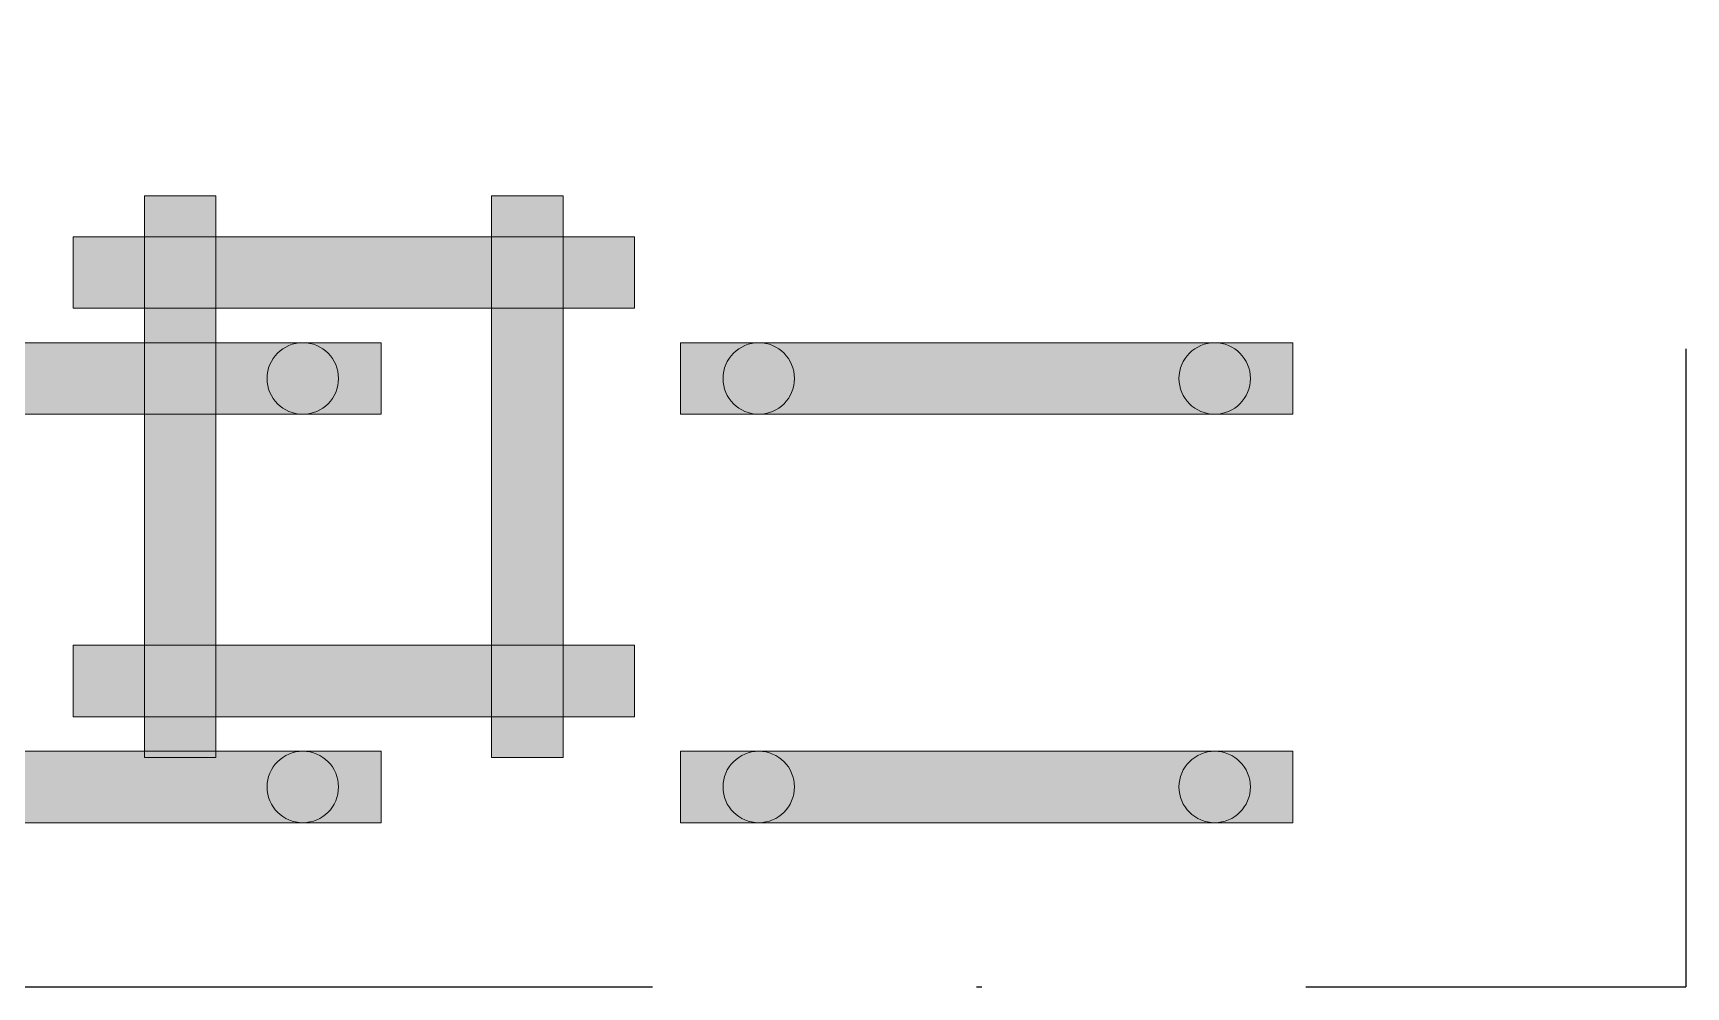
# Model space of a CAD drawing. Header units: inches. Extents: x 523 to 1492, y 69 to 539.
# Drawn here: x 1340.14 to 1372.52, y 183.78 to 202.46 of the extents above; entities that cross this region are included whole.
import ezdxf

# ---------------------------------------------------------------- set-up
doc = ezdxf.new("R2010")
doc.units = ezdxf.units.IN
doc.header["$MEASUREMENT"] = 0
doc.linetypes.add('DASHDOT', pattern=[25.4, 12.7, -6.35, 0, -6.35])

# ---------------------------------------------------------------- blocks, each defined once
blk = doc.blocks.new('Руд.стойка 0.14 - 1.1')
at = {"linetype": 'ByBlock', "lineweight": 15}
blk.add_hatch(color=252, dxfattribs=at).paths.add_polyline_path([(2005.719, -1382.257), (2007.119, -1382.257), (2007.119, -1393.257), (2005.719, -1393.257)])
at = {"color": 7, "linetype": 'ByBlock', "lineweight": 15}
for p, q in [((2006.419, -1393.257), (2007.119, -1393.257)), ((2007.119, -1393.257), (2006.419, -1393.257))]:
    blk.add_line(p, q, dxfattribs=at)
blk.add_lwpolyline([(2005.719, -1382.257), (2007.119, -1382.257), (2007.119, -1393.257), (2005.719, -1393.257), (2005.719, -1382.257)], dxfattribs=at)
blk = doc.blocks.new('Костер 1.1х1.1м')
at = {"color": 7, "linetype": 'ByBlock', "lineweight": 15, "xscale": -1}
blk.add_blockref('Руд.стойка 0.14 - 1.1', (3966.368, -11.192), dxfattribs=at)
at = {"color": 7, "linetype": 'ByBlock', "lineweight": 15}
blk.add_blockref('Руд.стойка 0.14 - 1.1', (-39.67, -11.192), dxfattribs=at)
at = {"color": 7, "linetype": 'ByBlock', "lineweight": 15, "rotation": 90}
blk.add_blockref('Руд.стойка 0.14 - 1.1', (575.592, -3401.368), dxfattribs=at)
at = {"color": 7, "linetype": 'ByBlock', "lineweight": 15, "xscale": -1, "rotation": 90}
blk.add_blockref('Руд.стойка 0.14 - 1.1', (575.592, 603.47), dxfattribs=at)
blk = doc.blocks.new('S - 140')
at = {"linetype": 'ByBlock', "lineweight": 15}
h = blk.add_hatch(color=7, dxfattribs=at)
edge = h.paths.add_edge_path()
edge.add_arc((1417, -1396.7), 70, 0, 360)
at = {"color": 7, "linetype": 'ByBlock', "lineweight": 15}
blk.add_circle((1417, -1396.7), 70, dxfattribs=at)
blk = doc.blocks.new('2 стойки под брус')
at = {"linetype": 'ByBlock', "lineweight": 15}
blk.add_hatch(color=254, dxfattribs=at).paths.add_polyline_path([(1908.082, -1350.965), (1908.082, -1349.565), (1920.082, -1349.565), (1920.082, -1350.965)])
at = {"color": 7, "linetype": 'ByBlock', "lineweight": 15}
blk.add_lwpolyline([(1908.082, -1350.965), (1908.082, -1349.565), (1920.082, -1349.565), (1920.082, -1350.965), (1908.082, -1350.965)], dxfattribs=at)
at = {"color": 7, "linetype": 'ByBlock', "lineweight": 15, "xscale": 0.009999999999990905, "yscale": 0.009999999999990905, "zscale": 0.009999999999990905}
for p in [(1895.447, -1336.298), (1904.379, -1336.298)]:
    blk.add_blockref('S - 140', p, dxfattribs=at)

msp = doc.modelspace()

# ---------------------------------------------------------------- linework, layer by layer
at = {"color": 7, "linetype": 'DASHDOT'}
for p in [(1372.516, 323.781), (1288.572, 183.783)]:
    msp.add_line(p, (1372.516, 183.783), dxfattribs=at)

# ---------------------------------------------------------------- block references
at = {"color": 7, "linetype": 'ByBlock', "lineweight": 15}
msp.add_blockref('Костер 1.1х1.1м', (-616.928, 1592.723), dxfattribs=at)
at = {"color": 7, "linetype": 'ByBlock', "lineweight": 15, "xscale": -1, "rotation": 180}
for p in [(-573.128, -1154.566), (-555.264, -1154.566), (-573.128, -1162.566), (-555.264, -1162.566)]:
    msp.add_blockref('2 стойки под брус', p, dxfattribs=at)

doc.saveas('drawing.dxf')
